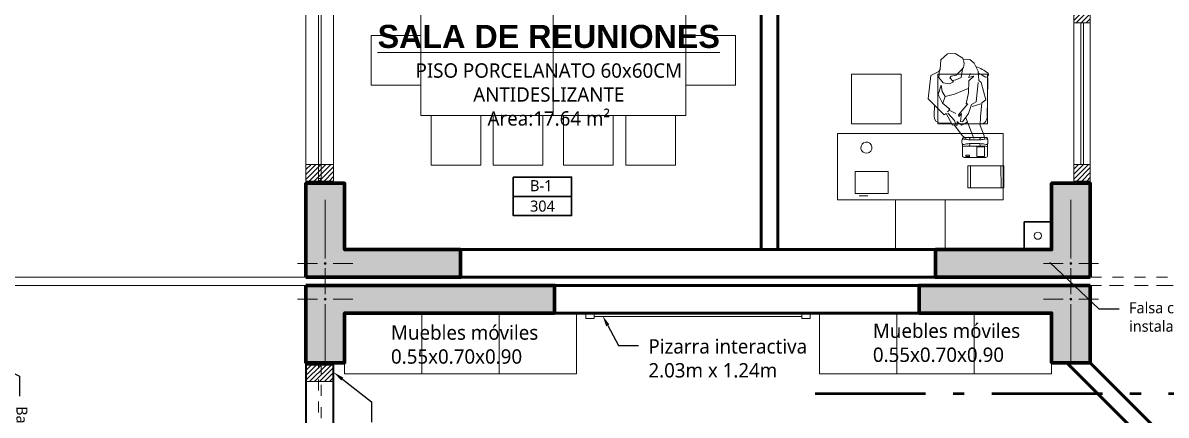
# Model space of a CAD drawing. Header units: millimetres. Extents: x 1 to 121, y 0 to 90.
# Drawn here: x 94.61 to 104.96, y 64.24 to 67.79 of the extents above; entities that cross this region are included whole.
import ezdxf
from ezdxf import colors
from ezdxf.entities.mleader import LeaderData, LeaderLine
from ezdxf.math import Vec2, Vec3

# ---------------------------------------------------------------- set-up
doc = ezdxf.new("R2010")
doc.units = ezdxf.units.MM
for name, pattern in [('1CORTE', [1.5, 1, -0.25, 0, -0.25]), ('DASHED2', [0.375, 0.25, -0.125]), ('HIDDEN2', [0.1875, 0.125, -0.0625])]:
    doc.linetypes.add(name, pattern=pattern)
for name, color, linetype, lineweight in [('AA. Proyeccion Corte', 10, '1CORTE', 50), ('COLUMNAS 50', 32, 'Continuous', 70), ('COLUMNETASSS', 211, 'Continuous', 20), ('Cotas varias El', 253, 'Continuous', 13), ('Equipamiento SR', 23, 'Continuous', 0), ('GRAFO 0 BLANCO', 7, 'Continuous', 0), ('GRAFO 4', 7, 'Continuous', 30), ('GRAFO01', 7, 'Continuous', 0), ('GYF-RESERVORIOS', 14, 'Continuous', 30), ('Letras El', 9, 'Continuous', 5), ('letras sr', 7, 'Continuous', 5), ('muro bajo', 191, 'Continuous', 40), ('Muros el', 144, 'Continuous', 60), ('proyecciones', 1, 'DASHED2', 5), ('Structural - Bearing_Pen_No__20', 1, 'Continuous', 0), ('Vanos', 140, 'Continuous', 5)]:
    doc.layers.add(name, color=color, linetype=linetype, lineweight=lineweight)
doc.layers.add('Mobiliario', color=7, linetype='Continuous', lineweight=0, true_color=0x7f7f7f)
doc.styles.add('Generales', font='trebuc.ttf', dxfattribs={"height": 0.1})
doc.styles.add('Santa Rosa 1 50', font='trebuc.ttf')

# ---------------------------------------------------------------- blocks, each defined once
blk = doc.blocks.new('Columna tipo 3')
at = {"true_color": 0x939598}
h = blk.add_hatch(color=252, dxfattribs=at)
h.dxf.hatch_style = 1
h.paths.add_polyline_path([(-235.085, 45.074), (-235.785, 45.074), (-235.785, 43.524), (-235.535, 43.524), (-235.535, 44.724), (-235.085, 44.724)])
h.paths.add_polyline_path([(-235.668, 44.899, -1), (-235.651, 44.899, -1)], flags=16)
at = {"layer": 'COLUMNAS 50', "linetype": 'Continuous'}
blk.add_lwpolyline([(-235.785, 45.074), (-235.785, 43.524), (-235.535, 43.524), (-235.535, 44.724), (-235.085, 44.724), (-235.085, 45.074)], close=True, dxfattribs=at)
at = {"layer": 'Structural - Bearing_Pen_No__20', "linetype": 'Continuous'}
for p, q in [((-235.66, 44.969), (-235.66, 45.149)), ((-235.705, 44.899), (-235.885, 44.899)), ((-235.66, 44.829), (-235.66, 44.649)), ((-235.085, 44.899), (-235.615, 44.899))]:
    blk.add_line(p, q, dxfattribs=at)
blk.add_circle((-235.66, 44.899), 0.00871, dxfattribs=at)
blk.add_point((-235.66, 44.899), dxfattribs=at)
blk = doc.blocks.new('A$C3701786B')
at = {"layer": 'Equipamiento SR', "linetype": 'Continuous'}
for p, q in [((0, 0.05), (0.075, 0.05)), ((0, 0), (0, 0.05)), ((0.075, 0.05), (0.075, 0)), ((0.075, 0.03), (1.955, 0.03)), ((0.075, 0), (0.075, 0.03)), ((1.955, 0.05), (2.03, 0.05)), ((1.955, 0), (1.955, 0.05)), ((1.955, 0.03), (1.955, 0)), ((2.03, 0.05), (2.03, 0)), ((0.075, 0), (0, 0)), ((2.03, 0), (1.955, 0))]:
    blk.add_line(p, q, dxfattribs=at)
at = {"layer": 'Equipamiento SR'}
blk.add_line((0, 0), (1.955, 0), dxfattribs=at)
blk = doc.blocks.new('A$C3C3047C9')
at = {"true_color": 0x939598}
h = blk.add_hatch(color=252, dxfattribs=at)
h.dxf.hatch_style = 1
h.paths.add_polyline_path([(1.9, 0), (2.25, 0), (2.25, 0.7), (0, 0.7), (0, 0.45), (1.9, 0.45)])
h.paths.add_polyline_path([(2.066, 0.575, -1), (2.084, 0.575, -1)], flags=16)
at = {"layer": 'COLUMNAS 50', "linetype": 'Continuous'}
blk.add_lwpolyline([(2.25, 0.7), (0, 0.7), (0, 0.45), (1.9, 0.45), (1.9, 0), (2.25, 0)], close=True, dxfattribs=at)
at = {"layer": 'Structural - Bearing_Pen_No__20', "linetype": 'Continuous'}
for p, q in [((2.075, 0.62), (2.075, 0.8)), ((2.005, 0.575), (1.825, 0.575)), ((2.075, 0), (2.075, 0.53)), ((2.145, 0.575), (2.325, 0.575))]:
    blk.add_line(p, q, dxfattribs=at)
blk.add_circle((2.075, 0.575), 0.00871, dxfattribs=at)
blk.add_point((2.075, 0.575), dxfattribs=at)
blk = doc.blocks.new('A$C16376B1D')
at = {"layer": 'GRAFO 0 BLANCO'}
h = blk.add_hatch(dxfattribs=at)
h.set_pattern_fill('ANSI31', color=256, scale=0.01, angle=-180)
h.set_pattern_definition([(225, (-149.728227, 134.194812), (0.0224506403, -0.0224506403), [])])
h.paths.add_polyline_path([(0.15, 0.15), (0, 0.15), (0, 0), (0.15, 0)])
at = {"layer": 'COLUMNETASSS'}
blk.add_lwpolyline([(0.15, 0.15), (0, 0.15), (0, 0), (0.15, 0)], close=True, dxfattribs=at)
blk = doc.blocks.new('A$C29E310E9')
at = {"layer": 'Equipamiento SR', "extrusion": (0.00481, 0.03756, 0.999283)}
for p, q in [((0.339, 0.644, -0.013), (0.414, 0.743, -0.017)), ((0.414, 0.743, -0.017), (0.449, 0.768, -0.018)), ((0.494, 0.705, -0.016), (0.518, 0.768, -0.018)), ((0.61, 0.744, -0.018), (0.575, 0.652, -0.014)), ((0.613, 0.768, -0.019), (0.61, 0.744, -0.018)), ((0.217, 0.629, -0.012), (0.317, 0.631, -0.012)), ((0.268, 0.542, -0.009), (0.325, 0.647, -0.013)), ((0.325, 0.647, -0.013), (0.339, 0.644, -0.013)), ((0.359, 0.652, -0.013), (0.342, 0.606, -0.011)), ((0.367, 0.648, -0.013), (0.359, 0.652, -0.013)), ((0.368, 0.616, -0.012), (0.367, 0.648, -0.013)), ((0.384, 0.633, -0.013), (0.368, 0.616, -0.012)), ((0.408, 0.649, -0.013), (0.384, 0.633, -0.013)), ((0.437, 0.636, -0.013), (0.408, 0.649, -0.013)), ((0.454, 0.621, -0.013), (0.437, 0.636, -0.013)), ((0.445, 0.58, -0.011), (0.494, 0.705, -0.016)), ((0.575, 0.652, -0.014), (0.579, 0.572, -0.011)), ((0.576, 0.636, -0.014), (0.577, 0.636, -0.014)), ((0.105, 0.408, -0.003), (0.249, 0.554, -0.009)), ((0.161, 0.464, -0.005), (0.158, 0.568, -0.009)), ((0.249, 0.554, -0.009), (0.268, 0.542, -0.009)), ((0.301, 0.502, -0.007), (0.278, 0.526, -0.008)), ((0.342, 0.606, -0.011), (0.281, 0.539, -0.009)), ((0.295, 0.511, -0.008), (0.355, 0.542, -0.009)), ((0.378, 0.554, -0.01), (0.381, 0.568, -0.01)), ((0.463, 0.456, -0.006), (0.378, 0.554, -0.01)), ((0.381, 0.568, -0.01), (0.406, 0.542, -0.009)), ((0.398, 0.614, -0.012), (0.416, 0.618, -0.012)), ((0.406, 0.542, -0.009), (0.398, 0.614, -0.012)), ((0.416, 0.618, -0.012), (0.468, 0.541, -0.01)), ((0.468, 0.541, -0.01), (0.498, 0.462, -0.007)), ((0.579, 0.572, -0.011), (0.591, 0.447, -0.007)), ((0.638, 0.578, -0.012), (0.645, 0.238, 0.001)), ((0.196, 0.37, -0.002), (0.233, 0.45, -0.005)), ((0.233, 0.45, -0.005), (0.301, 0.502, -0.007)), ((0.258, 0.389, -0.003), (0.237, 0.448, -0.005)), ((0.47, 0.355, -0.003), (0.448, 0.456, -0.006)), ((0.448, 0.456, -0.006), (0.463, 0.456, -0.006)), ((0.498, 0.462, -0.007), (0.539, 0.437, -0.006)), ((0.58, 0.454, -0.007), (0.503, 0.479, -0.007)), ((0.539, 0.437, -0.006), (0.558, 0.261, 0.001)), ((0.627, 0.42, -0.006), (0.584, 0.261, 0)), ((0.591, 0.447, -0.007), (0.627, 0.42, -0.006)), ((0.129, 0.199, 0.005), (0.105, 0.408, -0.003)), ((0.223, 0.287, 0.001), (0.196, 0.37, -0.002)), ((0.231, 0.343, -0.001), (0.223, 0.287, 0.001)), ((0.258, 0.389, -0.003), (0.231, 0.343, -0.001)), ((0.344, 0.368, -0.002), (0.258, 0.389, -0.003)), ((0.467, 0.316, -0.001), (0.344, 0.368, -0.002)), ((0.471, 0.246, 0.001), (0.47, 0.355, -0.003)), ((0.202, 0.217, 0.004), (0.241, 0.265, 0.002)), ((0.207, 0.147, 0.006), (0.202, 0.217, 0.004)), ((0.241, 0.265, 0.002), (0.297, 0.273, 0.001)), ((0.297, 0.273, 0.001), (0.334, 0.256, 0.002)), ((0.334, 0.256, 0.002), (0.301, 0.219, 0.003)), ((0.301, 0.219, 0.003), (0.312, 0.203, 0.004)), ((0.354, 0.239, 0.002), (0.327, 0.245, 0.002)), ((0.402, 0.216, 0.003), (0.354, 0.239, 0.002)), ((0.414, 0.142, 0.006), (0.402, 0.216, 0.003)), ((0.488, 0.18, 0.004), (0.469, 0.217, 0.003)), ((0.469, 0.217, 0.003), (0.518, 0.203, 0.003)), ((0.518, 0.203, 0.003), (0.471, 0.246, 0.001)), ((0.562, 0.243, 0.001), (0.558, 0.158, 0.004)), ((0.584, 0.261, 0), (0.562, 0.243, 0.001)), ((0.2, 0.162, 0.006), (0.129, 0.199, 0.005)), ((0.214, 0.143, 0.007), (0.2, 0.162, 0.006)), ((0.22, 0.057, 0.01), (0.214, 0.143, 0.007)), ((0.312, 0.203, 0.004), (0.359, 0.195, 0.004)), ((0.359, 0.195, 0.004), (0.397, 0.157, 0.005)), ((0.397, 0.157, 0.005), (0.425, 0.125, 0.006)), ((0.425, 0.125, 0.006), (0.43, 0.091, 0.008)), ((0.558, 0.158, 0.004), (0.521, 0.088, 0.007)), ((0.279, 0.001, 0.012), (0.22, 0.057, 0.01)), ((0.35, 0, 0.011), (0.279, 0.001, 0.012)), ((0.417, 0.042, 0.009), (0.35, 0, 0.011)), ((0.42, 0.056, 0.009), (0.417, 0.042, 0.009)), ((0.481, 0.055, 0.009), (0.42, 0.056, 0.009)), ((0.43, 0.091, 0.008), (0.424, 0.064, 0.009)), ((0.521, 0.088, 0.007), (0.481, 0.055, 0.009))]:
    blk.add_line(p, q, dxfattribs=at)
for centre, radius, start, end in [((-0.144, -0.592, 0.013), 0.06, 278.451, 8.451), ((-0.5, -0.645, 0.013), 0.06, 188.451, 278.451), ((-0.328, -0.583, 0.013), 0.393, 121.3124, 130.8752), ((-0.599, -0.269, 0.013), 0.0219, 151.7609, 310.4784), ((-0.55, -0.309, 0.013), 0.06, 160.8665, 188.451), ((-0.334, -0.54, 0.013), 0.4, 117.2171, 135.3209)]:
    blk.add_arc(centre, radius, start, end, dxfattribs=at)

msp = doc.modelspace()

# ---------------------------------------------------------------- hatches: boundary and pattern name
at = {"layer": 'GRAFO 0 BLANCO'}
h = msp.add_hatch(dxfattribs=at)
h.set_pattern_fill('ANSI31', color=256, scale=0.01, angle=180)
h.set_pattern_definition([(225, (-52.554028, 204.012608), (0.0224506403, -0.0224506403), [])])
h.paths.add_polyline_path([(97.424, 66.358), (97.174, 66.358), (97.174, 66.508), (97.424, 66.508)])
at = {"layer": 'GRAFO 0 BLANCO', "true_color": 0x939598}
h = msp.add_hatch(color=252, dxfattribs=at)
h.dxf.hatch_style = 1
h.paths.add_polyline_path([(97.174, 65.488), (98.574, 65.488), (98.574, 65.738), (97.524, 65.738), (97.524, 66.338), (97.174, 66.338)])
h = msp.add_hatch(color=252, dxfattribs=at)
h.dxf.hatch_style = 1
h.paths.add_polyline_path([(104.274, 66.338), (103.924, 66.338), (103.924, 65.738), (102.874, 65.738), (102.874, 65.488), (104.274, 65.488)])
at = {"layer": 'GRAFO 0 BLANCO'}
h = msp.add_hatch(dxfattribs=at)
h.set_pattern_fill('ANSI31', color=256, scale=0.01, angle=180)
h.set_pattern_definition([(225, (-52.554093, 198.737607), (0.0224506403, -0.0224506403), [])])
h.paths.add_polyline_path([(97.424, 64.693), (97.174, 64.693), (97.174, 64.543), (97.424, 64.543)])
h = msp.add_hatch(dxfattribs=at)
h.set_pattern_fill('ANSI31', color=256, scale=0.01, angle=180)
h.set_pattern_definition([(225, (-52.554093, 198.737607), (0.0224506403, -0.0224506403), [])])
h.paths.add_polyline_path([(97.424, 64.693), (97.174, 64.693), (97.174, 64.543), (97.424, 64.543)])

# ---------------------------------------------------------------- linework, layer by layer
at = {"layer": 'AA. Proyeccion Corte', "color": 7}
msp.add_line((101.783, 64.435), (109.256, 64.435), dxfattribs=at)
at = {"layer": 'COLUMNAS 50', "linetype": 'Continuous'}
for points in [[(97.174, 65.488), (98.574, 65.488), (98.574, 65.738), (97.524, 65.738), (97.524, 66.338), (97.174, 66.338)], [(97.174, 65.488), (98.574, 65.488), (98.574, 65.738), (97.524, 65.738), (97.524, 66.338), (97.174, 66.338)], [(97.174, 65.488), (98.574, 65.488), (98.574, 65.738), (97.524, 65.738), (97.524, 66.338), (97.174, 66.338)], [(104.274, 65.488), (102.874, 65.488), (102.874, 65.738), (103.924, 65.738), (103.924, 66.338), (104.274, 66.338)], [(104.274, 65.488), (102.874, 65.488), (102.874, 65.738), (103.924, 65.738), (103.924, 66.338), (104.274, 66.338)], [(104.274, 65.488), (102.874, 65.488), (102.874, 65.738), (103.924, 65.738), (103.924, 66.338), (104.274, 66.338)], [(97.174, 65.413), (99.424, 65.413), (99.424, 65.163), (97.524, 65.163), (97.524, 64.713), (97.174, 64.713)]]:
    msp.add_lwpolyline(points, close=True, dxfattribs=at)
at = {"layer": 'COLUMNETASSS'}
for points in [[(97.424, 66.358), (97.174, 66.358), (97.174, 66.508), (97.424, 66.508)], [(97.424, 64.693), (97.174, 64.693), (97.174, 64.543), (97.424, 64.543)], [(97.424, 64.693), (97.174, 64.693), (97.174, 64.543), (97.424, 64.543)]]:
    msp.add_lwpolyline(points, close=True, dxfattribs=at)
at = {"layer": 'Cotas varias El'}
msp.add_line((93.874, 65.413), (104.274, 65.413), dxfattribs=at)
for points in [[(97.174, 65.488), (94.224, 65.488)], [(94.224, 65.413), (97.174, 65.413)]]:
    msp.add_lwpolyline(points, dxfattribs=at)
msp.add_circle((103.799, 65.863), 0.0325, dxfattribs=at)
at = {"layer": 'Equipamiento SR'}
for points in [[(98.224, 65.163), (98.224, 64.613), (97.524, 64.613), (97.524, 65.163), (98.224, 65.163)], [(98.224, 65.163), (98.224, 64.613), (97.524, 64.613), (97.524, 65.163), (98.224, 65.163)], [(98.924, 65.163), (98.924, 64.613), (98.224, 64.613), (98.224, 65.163), (98.924, 65.163)], [(98.924, 65.163), (98.924, 64.613), (98.224, 64.613), (98.224, 65.163), (98.924, 65.163)], [(99.624, 65.163), (99.624, 64.613), (98.924, 64.613), (98.924, 65.163), (99.624, 65.163)], [(99.624, 65.163), (99.624, 64.613), (98.924, 64.613), (98.924, 65.163), (99.624, 65.163)], [(102.524, 65.163), (102.524, 64.613), (101.824, 64.613), (101.824, 65.163), (102.524, 65.163)], [(102.524, 65.163), (102.524, 64.613), (101.824, 64.613), (101.824, 65.163), (102.524, 65.163)], [(103.224, 65.163), (103.224, 64.613), (102.524, 64.613), (102.524, 65.163), (103.224, 65.163)], [(103.224, 65.163), (103.224, 64.613), (102.524, 64.613), (102.524, 65.163), (103.224, 65.163)], [(103.924, 65.163), (103.924, 64.613), (103.224, 64.613), (103.224, 65.163), (103.924, 65.163)], [(103.924, 65.163), (103.924, 64.613), (103.224, 64.613), (103.224, 65.163), (103.924, 65.163)]]:
    msp.add_lwpolyline(points, dxfattribs=at)
at = {"layer": 'GRAFO 0 BLANCO', "color": 1, "lineweight": 30}
msp.add_lwpolyline([(99.051, 66.393), (99.578, 66.393), (99.578, 66.045), (99.051, 66.045)], close=True, dxfattribs=at)
msp.add_lwpolyline([(99.578, 66.219), (99.051, 66.219)], dxfattribs=at)
at = {"layer": 'GRAFO 4', "linetype": 'Continuous'}
msp.add_line((97.174, 65.738), (97.174, 65.488), dxfattribs=at)
msp.add_line((97.174, 65.738), (97.174, 65.488), dxfattribs=at)
msp.add_line((97.174, 65.738), (97.174, 65.488), dxfattribs=at)
msp.add_line((97.174, 65.738), (97.174, 65.488), dxfattribs=at)
at = {"layer": 'GRAFO01', "color": 251, "linetype": 'DASHED2', "lineweight": 9, "ltscale": 0.4}
for p, q in [((104.274, 65.488), (105.474, 65.488)), ((104.274, 65.413), (105.474, 65.413))]:
    msp.add_line(p, q, dxfattribs=at)
at = {"layer": 'GYF-RESERVORIOS'}
msp.add_lwpolyline([(103.674, 65.988), (103.924, 65.988), (103.924, 65.738), (103.674, 65.738)], close=True, dxfattribs=at)
msp.add_lwpolyline([(103.674, 65.988), (103.924, 65.988), (103.924, 65.738), (103.674, 65.738)], close=True, dxfattribs=at)
msp.add_lwpolyline([(103.674, 65.988), (103.924, 65.988), (103.924, 65.738), (103.674, 65.738)], close=True, dxfattribs=at)
at = {"layer": 'Mobiliario', "linetype": 'Continuous', "lineweight": 0, "extrusion": (0.03756, 0.00481, 0.999283)}
for p, q in [((103.331, 66.752, -0.51), (103.129, 66.752, -0.502)), ((103.118, 66.741, -0.502), (103.118, 66.735, -0.502)), ((103.118, 66.692, -0.502), (103.118, 66.584, -0.501)), ((103.331, 66.674, -0.509), (103.129, 66.674, -0.502)), ((103.185, 66.739, -0.504), (103.185, 66.731, -0.504)), ((103.185, 66.695, -0.504), (103.185, 66.687, -0.504)), ((103.247, 66.666, -0.506), (103.247, 66.58, -0.506)), ((103.247, 66.666, -0.506), (103.315, 66.666, -0.509)), ((103.275, 66.739, -0.508), (103.275, 66.731, -0.508)), ((103.275, 66.695, -0.507), (103.275, 66.687, -0.507)), ((103.315, 66.666, -0.509), (103.315, 66.58, -0.508)), ((103.343, 66.741, -0.51), (103.343, 66.735, -0.51)), ((103.343, 66.692, -0.51), (103.343, 66.584, -0.509)), ((103.331, 66.572, -0.509), (103.129, 66.572, -0.501)), ((103.146, 66.591, -0.502), (103.146, 66.58, -0.502)), ((103.18, 66.591, -0.503), (103.146, 66.591, -0.502)), ((103.18, 66.58, -0.503), (103.146, 66.58, -0.502)), ((103.18, 66.591, -0.503), (103.18, 66.58, -0.503)), ((103.247, 66.58, -0.506), (103.315, 66.58, -0.508)), ((102.261, 66.225, -0.541), (102.181, 66.225, -0.538))]:
    msp.add_line(p, q, dxfattribs=at)
at = {"layer": 'Mobiliario', "lineweight": 0}
msp.add_line((102.874, 65.738), (98.549, 65.738), dxfattribs=at)
at = {"layer": 'Mobiliario', "linetype": 'Continuous', "elevation": 0.5}
for points in [[(99.413, 66.951), (99.413, 67.951), (98.213, 67.951), (98.213, 66.951), (99.413, 66.951)], [(100.613, 66.951), (100.613, 67.951), (99.413, 67.951), (99.413, 66.951), (100.613, 66.951)], [(98.213, 67.226), (97.763, 67.226), (97.763, 67.676), (98.213, 67.676), (98.213, 67.226)], [(100.613, 67.226), (101.063, 67.226), (101.063, 67.676), (100.613, 67.676), (100.613, 67.226)], [(98.756, 66.501), (98.306, 66.501), (98.306, 66.951), (98.756, 66.951), (98.756, 66.501)], [(98.869, 66.501), (99.319, 66.501), (99.319, 66.951), (98.869, 66.951), (98.869, 66.501)], [(99.956, 66.501), (99.506, 66.501), (99.506, 66.951), (99.956, 66.951), (99.956, 66.501)], [(100.069, 66.501), (100.519, 66.501), (100.519, 66.951), (100.069, 66.951), (100.069, 66.501)]]:
    msp.add_lwpolyline(points, dxfattribs=at)
at = {"layer": 'Mobiliario', "linetype": 'Continuous'}
for points in [[(102.561, 67.325), (102.111, 67.325), (102.111, 66.875), (102.561, 66.875), (102.561, 67.325)], [(103.343, 67.324), (102.893, 67.324), (102.893, 66.874), (103.343, 66.874), (103.343, 67.324)], [(102.961, 66.188), (102.511, 66.188), (102.511, 65.738), (102.961, 65.738), (102.961, 66.188)]]:
    msp.add_lwpolyline(points, dxfattribs=at)
msp.add_lwpolyline([(103.486, 66.788), (101.986, 66.788), (101.986, 66.188), (103.486, 66.188)], close=True, dxfattribs=at)
at = {"layer": 'Mobiliario', "linetype": 'Continuous', "extrusion": (0.03756, 0.00481, 0.999283), "elevation": 6.039}
for points in [[(52.931, -109.608), (52.893, -109.905), (52.695, -109.88), (52.733, -109.582)], [(52.853, -110.628), (52.815, -110.925), (52.617, -110.9), (52.655, -110.602)], [(52.85, -110.652), (52.812, -110.95), (52.613, -110.924), (52.652, -110.627)]]:
    msp.add_lwpolyline(points, close=True, dxfattribs=at)
at = {"layer": 'Mobiliario', "linetype": 'Continuous', "extrusion": (0.03756, 0.00481, 0.999283)}
msp.add_circle((53.132, -109.828, 3.619), 0.05, dxfattribs=at)
for centre, radius, start, end in [((53.101, -110.711, 3.693), 0.0112, 352.6972, 82.6972), ((53.094, -110.753, 3.693), 0.0135, 262.6972, 352.6972), ((53.079, -110.869, 3.693), 0.0135, 352.6972, 82.6972), ((53.076, -110.912, 3.693), 0.0112, 262.6972, 352.6972), ((53.067, -110.76, 3.693), 0.0702, 68.7797, 82.6972), ((53.067, -110.76, 3.693), 0.0702, 82.6972, 93.993), ((53.088, -110.705, 3.693), 0.0112, 332.9461, 69.1217), ((53.063, -110.703, 3.693), 0.0135, 93.993, 186.0589), ((53.023, -110.701, 3.693), 0.0112, 352.6972, 82.6972), ((53.285, -110.782, 3.693), 0.201, 158.8004, 166.5297), ((52.85, -110.726, 3.693), 0.201, 358.8647, 6.594), ((53.063, -110.689, 3.693), 0.0207, 226.293, 226.4244), ((53.576, -110.852, 3.693), 0.5, 166.5297, 170.1343), ((52.551, -110.72, 3.693), 0.5, 355.2601, 358.8647), ((53.042, -110.746, 3.693), 0.0135, 172.6972, 262.6972), ((54.058, -110.935, 3.693), 0.989, 170.1343, 172.6972), ((52.063, -110.68, 3.693), 0.989, 352.6972, 355.2601), ((54.058, -110.935, 3.693), 0.989, 172.6972, 175.2601), ((52.063, -110.68, 3.693), 0.989, 350.1343, 352.6972), ((53.571, -110.895, 3.693), 0.5, 175.2601, 178.8647), ((52.545, -110.764, 3.693), 0.5, 346.5297, 350.1343), ((53.027, -110.862, 3.693), 0.0135, 82.6972, 172.6972), ((53.272, -110.889, 3.693), 0.201, 178.8647, 186.594), ((52.836, -110.833, 3.693), 0.201, 339.3355, 346.5297), ((53.036, -110.909, 3.693), 0.0135, 159.3355, 261.1269), ((52.997, -110.902, 3.693), 0.0112, 262.6972, 352.6972), ((53.061, -110.914, 3.693), 0.0112, 272.2324, 7.3474), ((53.056, -110.885, 3.693), 0.0405, 272.1048, 280.4996), ((53.054, -110.855, 3.693), 0.0702, 262.6972, 272.1048), ((53.054, -110.855, 3.693), 0.0702, 253.2896, 262.6972), ((52.945, -110.691, 3.693), 0.0112, 82.6972, 172.6972), ((52.919, -110.892, 3.693), 0.0112, 172.6972, 262.6972)]:
    msp.add_arc(centre, radius, start, end, dxfattribs=at)
at = {"layer": 'muro bajo', "linetype": 'Continuous'}
for p, q in [((97.174, 64.713), (97.174, 61.063)), ((97.174, 64.713), (97.174, 61.063)), ((97.424, 61.063), (97.424, 64.713)), ((97.424, 61.063), (97.424, 64.713))]:
    msp.add_line(p, q, dxfattribs=at)
at = {"layer": 'Muros el', "ltscale": 0.05}
for points in [[(101.296, 68.757), (101.296, 68.757), (101.296, 70.888), (101.446, 70.888), (101.446, 65.737), (101.296, 65.738)], [(102.724, 65.413), (99.424, 65.413), (99.424, 65.163), (102.724, 65.163)], [(102.724, 65.413), (99.424, 65.413), (99.424, 65.163), (102.724, 65.163)]]:
    msp.add_lwpolyline(points, close=True, dxfattribs=at)
for points in [[(98.574, 65.738), (99.376, 65.738)], [(99.376, 65.738), (103.574, 65.738)], [(98.574, 65.488), (104.274, 65.488)], [(98.574, 65.488), (104.274, 65.488)], [(98.574, 65.488), (104.274, 65.488)], [(104.734, 64.041), (104.062, 64.713)], [(104.734, 64.041), (104.062, 64.713)], [(104.274, 64.713), (104.84, 64.147)], [(104.274, 64.713), (104.84, 64.147)]]:
    msp.add_lwpolyline(points, dxfattribs=at)
at = {"layer": 'proyecciones', "linetype": 'HIDDEN2'}
msp.add_lwpolyline([(104.274, 36.613), (105.474, 36.613), (105.474, 65.413), (104.274, 65.413)], dxfattribs=at)
at = {"layer": 'Structural - Bearing_Pen_No__20', "linetype": 'Continuous'}
for p, q in [((97.349, 66.188), (97.349, 65.658)), ((97.349, 66.188), (97.349, 65.658)), ((97.349, 66.188), (97.349, 65.658)), ((104.099, 66.188), (104.099, 65.658)), ((104.099, 66.188), (104.099, 65.658)), ((104.099, 66.188), (104.099, 65.658)), ((97.279, 65.613), (97.099, 65.613)), ((97.279, 65.613), (97.099, 65.613)), ((97.279, 65.613), (97.099, 65.613)), ((97.419, 65.613), (97.599, 65.613)), ((97.419, 65.613), (97.599, 65.613)), ((97.419, 65.613), (97.599, 65.613)), ((104.029, 65.613), (103.849, 65.613)), ((104.029, 65.613), (103.849, 65.613)), ((104.029, 65.613), (103.849, 65.613)), ((104.169, 65.613), (104.349, 65.613)), ((104.169, 65.613), (104.349, 65.613)), ((104.169, 65.613), (104.349, 65.613)), ((97.349, 65.568), (97.349, 65.388)), ((97.349, 65.568), (97.349, 65.388)), ((104.099, 65.568), (104.099, 65.388)), ((104.099, 65.568), (104.099, 65.388)), ((104.099, 65.568), (104.099, 65.388))]:
    msp.add_line(p, q, dxfattribs=at)
for centre in [(97.349, 65.613), (97.349, 65.613), (97.349, 65.613), (104.099, 65.613), (104.099, 65.613), (104.099, 65.613)]:
    msp.add_circle(centre, 0.00871, dxfattribs=at)
for p in [(97.349, 65.613), (97.349, 65.613), (97.349, 65.613), (104.099, 65.613), (104.099, 65.613), (104.099, 65.613)]:
    msp.add_point(p, dxfattribs=at)
at = {"layer": 'Vanos', "color": 7, "linetype": 'Continuous'}
for p, q in [((104.124, 66.338), (104.124, 68.438)), ((104.274, 68.438), (104.274, 66.238)), ((104.188, 67.788), (104.188, 66.508)), ((104.213, 66.508), (104.213, 67.788)), ((97.174, 61.063), (97.174, 64.713)), ((97.424, 64.713), (97.424, 61.063))]:
    msp.add_line(p, q, dxfattribs=at)
at = {"layer": 'Vanos', "linetype": 'Continuous'}
for p, q in [((97.174, 67.96), (97.174, 66.338)), ((97.424, 66.338), (97.424, 67.96)), ((97.174, 61.063), (97.174, 64.713)), ((97.424, 64.713), (97.424, 61.063))]:
    msp.add_line(p, q, dxfattribs=at)
at = {"layer": 'Vanos', "color": 7, "ltscale": 0.3}
for p, q in [((97.287, 66.358), (97.287, 67.94)), ((97.312, 67.94), (97.312, 66.358))]:
    msp.add_line(p, q, dxfattribs=at)
at = {"layer": 'Vanos', "color": 7, "linetype": 'DASHED2'}
for p, q in [((97.312, 66.38), (97.287, 66.38)), ((97.224, 64.691), (97.199, 64.691))]:
    msp.add_line(p, q, dxfattribs=at)
at = {"layer": 'Vanos', "linetype": 'DASHED2'}
msp.add_line((97.224, 64.691), (97.199, 64.691), dxfattribs=at)
at = {"layer": 'Vanos', "color": 7, "linetype": 'DASHED2', "ltscale": 0.3}
for p, q in [((97.287, 61.063), (97.287, 64.713)), ((97.312, 64.713), (97.312, 61.063))]:
    msp.add_line(p, q, dxfattribs=at)
at = {"layer": 'Vanos', "linetype": 'DASHED2', "ltscale": 0.3}
for p, q in [((97.287, 61.063), (97.287, 64.713)), ((97.312, 64.713), (97.312, 61.063))]:
    msp.add_line(p, q, dxfattribs=at)

# ---------------------------------------------------------------- block references
for p in [(104.124, 67.788), (104.124, 66.358)]:
    msp.add_blockref('A$C16376B1D', p)
at = {"layer": 'COLUMNAS 50', "rotation": 269.9999992082422}
msp.add_blockref('Columna tipo 3', (59.2, -170.372), dxfattribs=at)
msp.add_blockref('Columna tipo 3', (59.2, -170.372), dxfattribs=at)
at = {"layer": 'Cotas varias El', "rotation": 180}
msp.add_blockref('A$C3701786B', (101.739, 65.163), dxfattribs=at)
at = {"layer": 'Mobiliario', "linetype": 'Continuous', "xscale": -1, "rotation": 180}
msp.add_blockref('A$C29E310E9', (102.702, 67.511, -0.495), dxfattribs=at)
at = {"layer": 'Vanos', "xscale": -1}
msp.add_blockref('A$C3C3047C9', (99.424, 64.713), dxfattribs=at)
msp.add_blockref('A$C3C3047C9', (99.424, 64.713), dxfattribs=at)

# ---------------------------------------------------------------- texts
at = {"layer": 'letras sr', "style": 'Santa Rosa 1 50'}
for s, width, insert, char_height, attachment_point in [('\\pxqc;{\\fSwis721 Ex BT|b1|i0|c0|p34;\\H1.31579x;\\LSALA DE REUNIONES\\P\\fTrebuchet MS|b0|i0|c0|p34;\\H0.62201x;\\lPISO PORCELANATO 60x60CM\\PANTIDESLIZANTE\\P\\H1.00001x;Area:17.64 m²}', 3.44388, (101.094, 67.771), 0.15884, 3), ('B-1', 0.5528, (99.203, 66.366), 0.1, 1), ('304', 0.5528, (99.203, 66.181), 0.1, 1)]:
    msp.add_mtext_dynamic_manual_height_columns(s, width=width, gutter_width=1, heights=[0], dxfattribs=dict(at, insert=insert, char_height=char_height, attachment_point=attachment_point))
at = {"layer": 'letras sr', "char_height": 0.13, "attachment_point": 1, "style": 'Generales'}
for insert in [(97.944, 65.052), (102.306, 65.068)]:
    msp.add_mtext('\\pxql;Muebles móviles\\P0.55x0.70x0.90', dxfattribs=dict(at, insert=insert))

# ---------------------------------------------------------------- leaders
at = {"layer": 'Letras El'}
ml = msp.add_multileader_mtext('Standard', dxfattribs=at)
ml.set_content('{\\H0.86957x;Baranda tipo II\\P (Ver detalle\\PLAMINA DT-23) } ', color=256, style='Generales')
ml.set_leader_properties()
ml.build(insert=Vec2(0, 0))
ml.multileader.update_dxf_attribs({"text_right_attachment_type": 6, "dogleg_length": 0.36, "arrow_head_size": 0.1})
ctx = ml.context
ctx.base_point, ctx.char_height, ctx.arrow_head_size, ctx.landing_gap_size, ctx.plane_origin, ctx.plane_x_axis, ctx.plane_y_axis = Vec3(94.581, 64.411), 0.115, 0.1, 0.09, Vec3(94.764, 64.919), Vec3(0, -1), Vec3(1, 0)
ctx.right_attachment = 6
notes = []
notes.append((ctx, [(0, (1, 1, 0), (94.581, 64.593), (0, -1), 0.183, [(0, [(94.038, 64.856)], 0, [])])]))
ctx.mtext.insert, ctx.mtext.text_direction, ctx.mtext.rotation, ctx.mtext.flow_direction = Vec3(94.653, 64.321), Vec3(0, -1), 4.712389, 5
ml = msp.add_multileader_mtext('Standard', dxfattribs=at)
ml.set_content('Junta 1" con\\Pespuma plástica', color=256, style='Generales')
ml.set_leader_properties()
ml.build(insert=Vec2(0, 0))
ml.multileader.update_dxf_attribs({"text_right_attachment_type": 6, "dogleg_length": 0.36, "arrow_head_size": 0.1})
ctx = ml.context
ctx.base_point, ctx.char_height, ctx.arrow_head_size, ctx.landing_gap_size, ctx.plane_origin, ctx.plane_x_axis, ctx.plane_y_axis = Vec3(97.766, 64.177), 0.1, 0.1, 0.09, Vec3(97.652, 64.67), Vec3(0, -1), Vec3(1, 0)
ctx.right_attachment = 6
notes.append((ctx, [(0, (1, 1, 0), (97.766, 64.36), (0, -1), 0.183, [(0, [(97.425, 64.627)], 0, [])])]))
ctx.mtext.insert, ctx.mtext.text_direction, ctx.mtext.rotation, ctx.mtext.width, ctx.mtext.flow_direction = Vec3(97.83, 64.087), Vec3(0, -1), 4.712389, 1.46918, 5
at = {"layer": 'letras sr'}
ml = msp.add_multileader_mtext('Standard', dxfattribs=at)
ml.set_content('{\\H0.86957x;Falsa columneta\\Pinstalaciones } ', color=256, style='Generales')
ml.set_leader_properties()
ml.build(insert=Vec2(0, 0))
ml.multileader.update_dxf_attribs({"text_right_attachment_type": 6, "dogleg_length": 0.36, "arrow_head_size": 0.18})
ctx = ml.context
ctx.base_point, ctx.char_height, ctx.arrow_head_size, ctx.landing_gap_size, ctx.plane_origin = Vec3(104.535, 65.203), 0.115, 0.18, 0.09, Vec3(103.499, 66.923)
ctx.right_attachment = 6
notes.append((ctx, [(0, (1, 1, 0), (104.352, 65.203), (1, 0), 0.183, [(0, [(103.775, 65.743)], 0, [])])]))
ctx.mtext.insert, ctx.mtext.flow_direction = Vec3(104.625, 65.261), 5
ml = msp.add_multileader_mtext('Standard', dxfattribs=at)
ml.set_content('{\\H1.13043x;Pizarra interactiva\\P2.03m x 1.24m} ', color=256, style='Generales')
ml.set_leader_properties()
ml.build(insert=Vec2(0, 0))
ml.multileader.update_dxf_attribs({"text_right_attachment_type": 6, "dogleg_length": 0.36, "arrow_head_size": 0.1})
ctx = ml.context
ctx.base_point, ctx.char_height, ctx.arrow_head_size, ctx.landing_gap_size, ctx.plane_origin = Vec3(100.184, 64.869), 0.115, 0.1, 0.09, Vec3(99.642, 66.224)
ctx.right_attachment = 6
notes.append((ctx, [(0, (1, 1, 0), (100.002, 64.869), (1, 0), 0.183, [(0, [(99.859, 65.14)], 0, [])])]))
ctx.mtext.insert, ctx.mtext.flow_direction = Vec3(100.274, 64.927), 5
ml = msp.add_multileader_mtext('Standard', dxfattribs=at)
ml.set_content('Área de apertura de casilleros', color=256, style='Generales')
ml.set_leader_properties()
ml.build(insert=Vec2(0, 0))
ml.multileader.update_dxf_attribs({"text_right_attachment_type": 6, "dogleg_length": 0.36, "arrow_head_size": 0.1})
ctx = ml.context
ctx.base_point, ctx.char_height, ctx.arrow_head_size, ctx.landing_gap_size, ctx.plane_origin, ctx.plane_x_axis, ctx.plane_y_axis = Vec3(95.858, 61.649), 0.13, 0.1, 0.09, Vec3(95.329, 61.088), Vec3(0, 1), Vec3(-1, 0)
ctx.right_attachment = 6
notes.append((ctx, [(0, (1, 1, 0), (95.858, 61.466), (0, 1), 0.183, [(0, [(96.059, 61.172)], 0, [])])]))
ctx.mtext.insert, ctx.mtext.text_direction, ctx.mtext.rotation, ctx.mtext.width, ctx.mtext.flow_direction = Vec3(95.775, 61.739), Vec3(0, 1), 1.570796, 2.97828, 5
for ctx, leaders in notes:
    for number, flags, end, landing, length, lines in leaders:
        leader = LeaderData()
        leader.index, (leader.has_last_leader_line, leader.has_dogleg_vector, leader.attachment_direction) = number, flags
        leader.last_leader_point, leader.dogleg_vector, leader.dogleg_length = Vec3(end), Vec3(landing), length
        for number, points, colour, breaks in lines:
            line = LeaderLine()
            line.index, line.vertices, line.color, line.breaks = number, Vec3.list(points), colors.encode_raw_color(colour), breaks
            leader.lines.append(line)
        ctx.leaders.append(leader)

doc.saveas('drawing.dxf')
